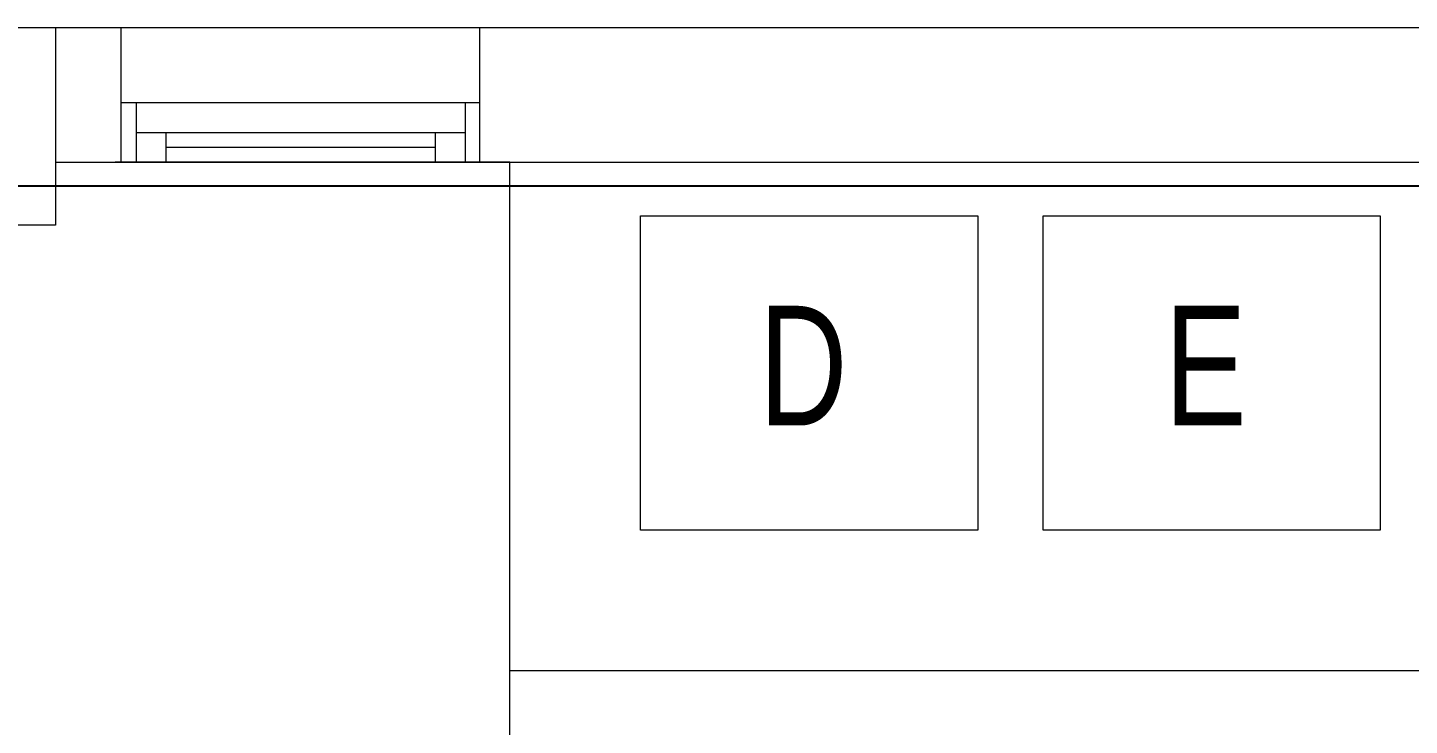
# Model space of a CAD drawing. Header units: metres. Extents: x -18745 to 220762, y -1579758 to -1356048.
# Drawn here: x 195432 to 197742, y -1456139 to -1454973 of the extents above; entities that cross this region are included whole.
import ezdxf

# ---------------------------------------------------------------- set-up
doc = ezdxf.new("R2010")
doc.units = ezdxf.units.M
doc.layers.get('0').update_dxf_attribs({"lineweight": 0})
for name, color, linetype, lineweight in [('A-100 - Copy$0$Aluminum', 8, 'Continuous', 0), ('A-100 - Copy$0$Medical Equipment and Furniture', 8, 'Continuous', 0), ('A-100 - Copy$0$Proj', 8, 'Continuous', 0), ('A-100 - Copy$0$Structure', 8, 'Continuous', 9), ('A-100 - Copy$0$Walls', 8, 'Continuous', 0)]:
    doc.layers.add(name, color=color, linetype=linetype, lineweight=lineweight)
doc.layers.add('A-100 - Copy$0$axes', color=8, linetype='Continuous')
doc.styles.add('A-100 - Copy$0$X3G_ENTITY_2587EA', font='swisscl.ttf', dxfattribs={"height": 200})

# ---------------------------------------------------------------- blocks, each defined once
blk = doc.blocks.new('A-100 - Copy')
at = {"layer": 'A-100 - Copy$0$Aluminum'}
for p, q in [((195588.3, -1455097.7, 0), (196188.3, -1455097.7, 0)), ((195613.3, -1455097.7, 0), (195613.3, -1455197.7, 0)), ((196163.3, -1455097.7, 0), (196163.3, -1455197.7, 0)), ((195613.3, -1455147.7, 0), (196163.3, -1455147.7, 0)), ((195663.3, -1455147.7, 0), (195663.3, -1455197.7, 0)), ((196113.3, -1455147.7, 0), (196113.3, -1455197.7, 0)), ((196113.3, -1455172.7, 0), (195663.3, -1455172.7, 0)), ((195588.3, -1455197.7, 0), (196188.3, -1455197.7, 0))]:
    blk.add_line(p, q, dxfattribs=at)
at = {"layer": 'A-100 - Copy$0$axes'}
blk.add_line((215795, -1455237.7, 2.4), (83877.8, -1455237.7, 2.4), dxfattribs=at)
at = {"layer": 'A-100 - Copy$0$Medical Equipment and Furniture', "elevation": 0}
blk.add_lwpolyline([(195388.3, -1455457.7), (195388.3, -1457732.7), (196238.3, -1457732.7), (196238.3, -1455197.7), (195578.3, -1455197.7)], dxfattribs=at)
blk.add_lwpolyline([(198638.3, -1456047.7), (196238.3, -1456047.7), (196238.3, -1455197.7), (198638.3, -1455197.7)], close=True, dxfattribs=at)
at = {"layer": 'A-100 - Copy$0$Medical Equipment and Furniture'}
for points in [[(196456.8, -1455287.2), (197020.6, -1455287.2), (197020.6, -1455812.5), (196456.8, -1455812.5)], [(197129.7, -1455287.2), (197693.5, -1455287.2), (197693.5, -1455812.5), (197129.7, -1455812.5)]]:
    blk.add_lwpolyline(points, close=True, dxfattribs=at)
at = {"layer": 'A-100 - Copy$0$Proj'}
blk.add_line((195588.3, -1454972.7, 0), (196188.3, -1454972.7, 0), dxfattribs=at)
at = {"layer": 'A-100 - Copy$0$Structure', "elevation": 0}
blk.add_lwpolyline([(195148.3, -1454972.7), (195478.3, -1454972.7), (195478.3, -1455302.7), (195148.3, -1455302.7)], close=True, dxfattribs=at)
at = {"layer": 'A-100 - Copy$0$Walls'}
for p, q in [((195478.3, -1454972.7, 0), (195588.3, -1454972.7, 0)), ((195588.3, -1455197.7, 0), (195588.3, -1454972.7, 0)), ((196188.3, -1454972.7, 0), (198163.3, -1454972.7, 0)), ((196188.3, -1455197.7, 0), (196188.3, -1454972.7, 0)), ((195478.3, -1455197.7, 0), (195588.3, -1455197.7, 0)), ((196188.3, -1455197.7, 0), (198163.3, -1455197.7, 0))]:
    blk.add_line(p, q, dxfattribs=at)
at = {"layer": 'A-100 - Copy$0$Medical Equipment and Furniture', "char_height": 200, "attachment_point": 2, "style": 'A-100 - Copy$0$X3G_ENTITY_2587EA'}
for s, insert in [('D', (196728.6, -1455437.5)), ('E', (197401.5, -1455437.5))]:
    blk.add_mtext(s, dxfattribs=dict(at, insert=insert))

msp = doc.modelspace()

# ---------------------------------------------------------------- block references
msp.add_blockref('A-100 - Copy', (0, 0))

doc.saveas('drawing.dxf')
